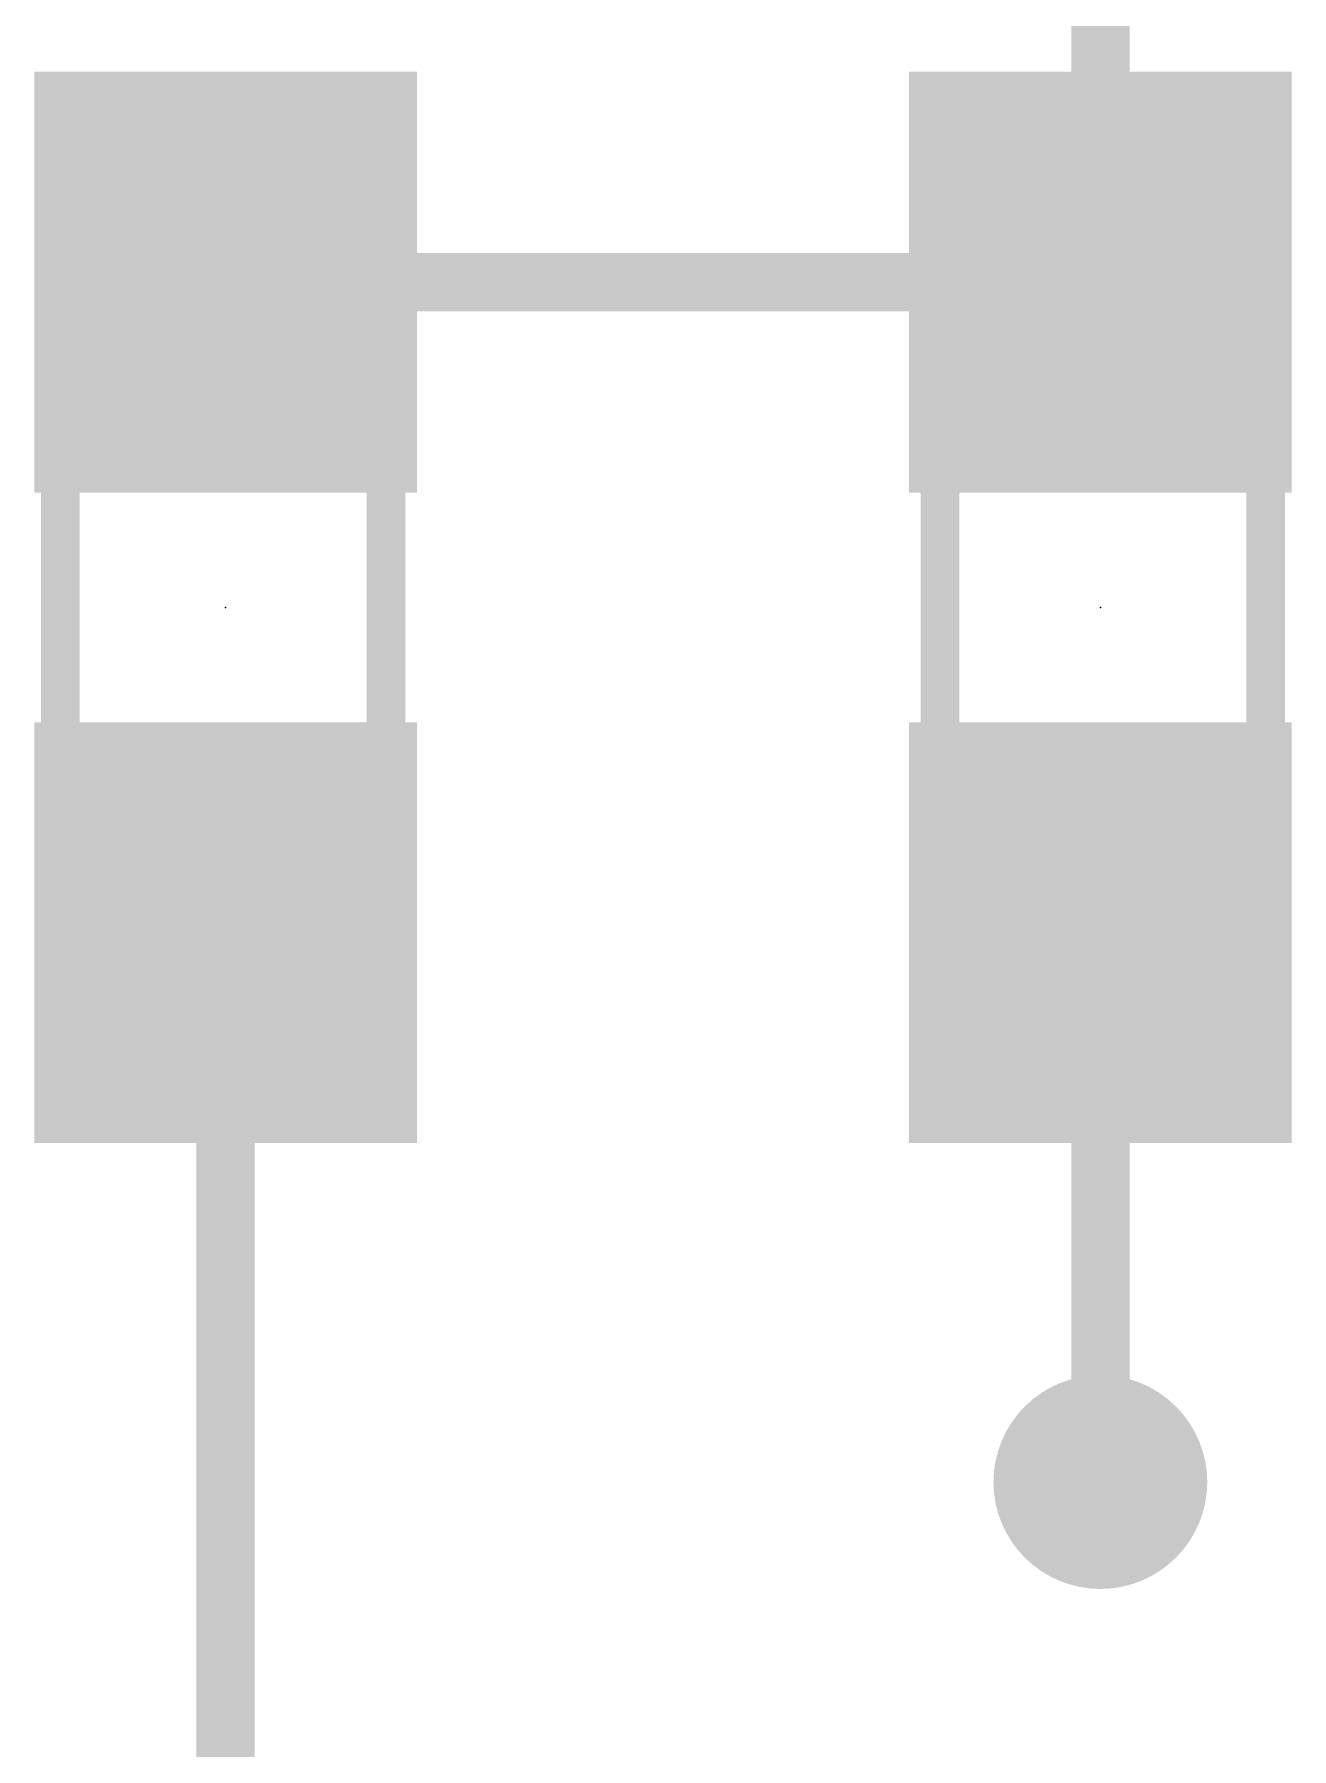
# Model space of a CAD drawing. Extents: x -15.2 to 71.4, y -14.5 to 36.9.
# Drawn here: x 20.582 to 23.868, y 23.687 to 28.168 of the extents above; entities that cross this region are included whole.
import ezdxf

# ---------------------------------------------------------------- set-up
doc = ezdxf.new("R2010")
doc.units = 0
for name, color, linetype in [('1', 12, 'CONTINUOUS'), ('18', 110, 'CONTINUOUS'), ('23', 53, 'CONTINUOUS'), ('51', 53, 'CONTINUOUS')]:
    doc.layers.add(name, color=color, linetype=linetype)

# ---------------------------------------------------------------- blocks, each defined once
blk = doc.blocks.new('RECT')
blk.add_solid([(-0.5, -0.5), (0.5, -0.5), (-0.5, 0.5), (0.5, 0.5)])
blk = doc.blocks.new('ROUNDV')
at = {"const_width": 0.5}
blk.add_lwpolyline([(0, -0.25, 1), (0, 0.25, 1), (0, -0.25)], format="xyb", dxfattribs=at)

msp = doc.modelspace()

# ---------------------------------------------------------------- linework, layer by layer
at = {"layer": '1', "const_width": 0.1524}
for points in [[(23.368, 27.52), (23.368, 28.956)], [(21.082, 27.52), (23.368, 27.52)], [(21.082, 21.082), (21.082, 25.82)], [(23.368, 25.82), (23.368, 24.384)]]:
    msp.add_lwpolyline(points, dxfattribs=at)
at = {"layer": '1', "const_width": 0.0762}
for points in [[(21.082, 27.5581, 1), (21.082, 27.4819)], [(23.3299, 27.52, 1), (23.4061, 27.52)], [(23.368, 27.4819, 1), (23.368, 27.5581)], [(21.1201, 25.82, 1), (21.0439, 25.82)], [(23.4061, 25.82, 1), (23.3299, 25.82)], [(23.3299, 24.384, 1), (23.4061, 24.384)]]:
    msp.add_lwpolyline(points, format="xyb", dxfattribs=at)
at = {"layer": '23'}
for p in [(21.082, 26.67), (23.368, 26.67)]:
    msp.add_point(p, dxfattribs=at)
at = {"layer": '51', "const_width": 0.1016}
for points in [[(20.65, 26.314), (20.65, 27.026)], [(21.501, 26.314), (21.501, 27.026)], [(22.949, 27.026), (22.949, 26.314)], [(23.8, 27.026), (23.8, 26.314)]]:
    msp.add_lwpolyline(points, dxfattribs=at)
at = {"layer": '51', "const_width": 0.0508}
for points in [[(20.6754, 27.026, 1), (20.6246, 27.026)], [(21.5264, 27.026, 1), (21.4756, 27.026)], [(22.9744, 27.026, 1), (22.9236, 27.026)], [(23.8254, 27.026, 1), (23.7746, 27.026)], [(20.6246, 26.314, 1), (20.6754, 26.314)], [(21.4756, 26.314, 1), (21.5264, 26.314)], [(22.9236, 26.314, 1), (22.9744, 26.314)], [(23.7746, 26.314, 1), (23.8254, 26.314)]]:
    msp.add_lwpolyline(points, format="xyb", dxfattribs=at)

# ---------------------------------------------------------------- block references
at = {"layer": '1', "xscale": 1.1}
for p, rotation in [((21.082, 27.52), 90), ((23.368, 27.52), 270), ((21.082, 25.82), 90), ((23.368, 25.82), 270)]:
    msp.add_blockref('RECT', p, dxfattribs=dict(at, rotation=rotation))
at = {"layer": '18', "xscale": 0.5588, "yscale": 0.5588}
msp.add_blockref('ROUNDV', (23.368, 24.384), dxfattribs=at)
msp.add_blockref('ROUNDV', (23.368, 24.384), dxfattribs=at)
at = {"layer": '51', "xscale": 0.5001, "yscale": 0.95}
for p, rotation in [((21.0769, 27.2503), 90), ((23.3731, 27.2582), 270), ((21.0769, 26.0819), 90), ((23.3731, 26.0898), 270)]:
    msp.add_blockref('RECT', p, dxfattribs=dict(at, rotation=rotation))

doc.saveas('drawing.dxf')
